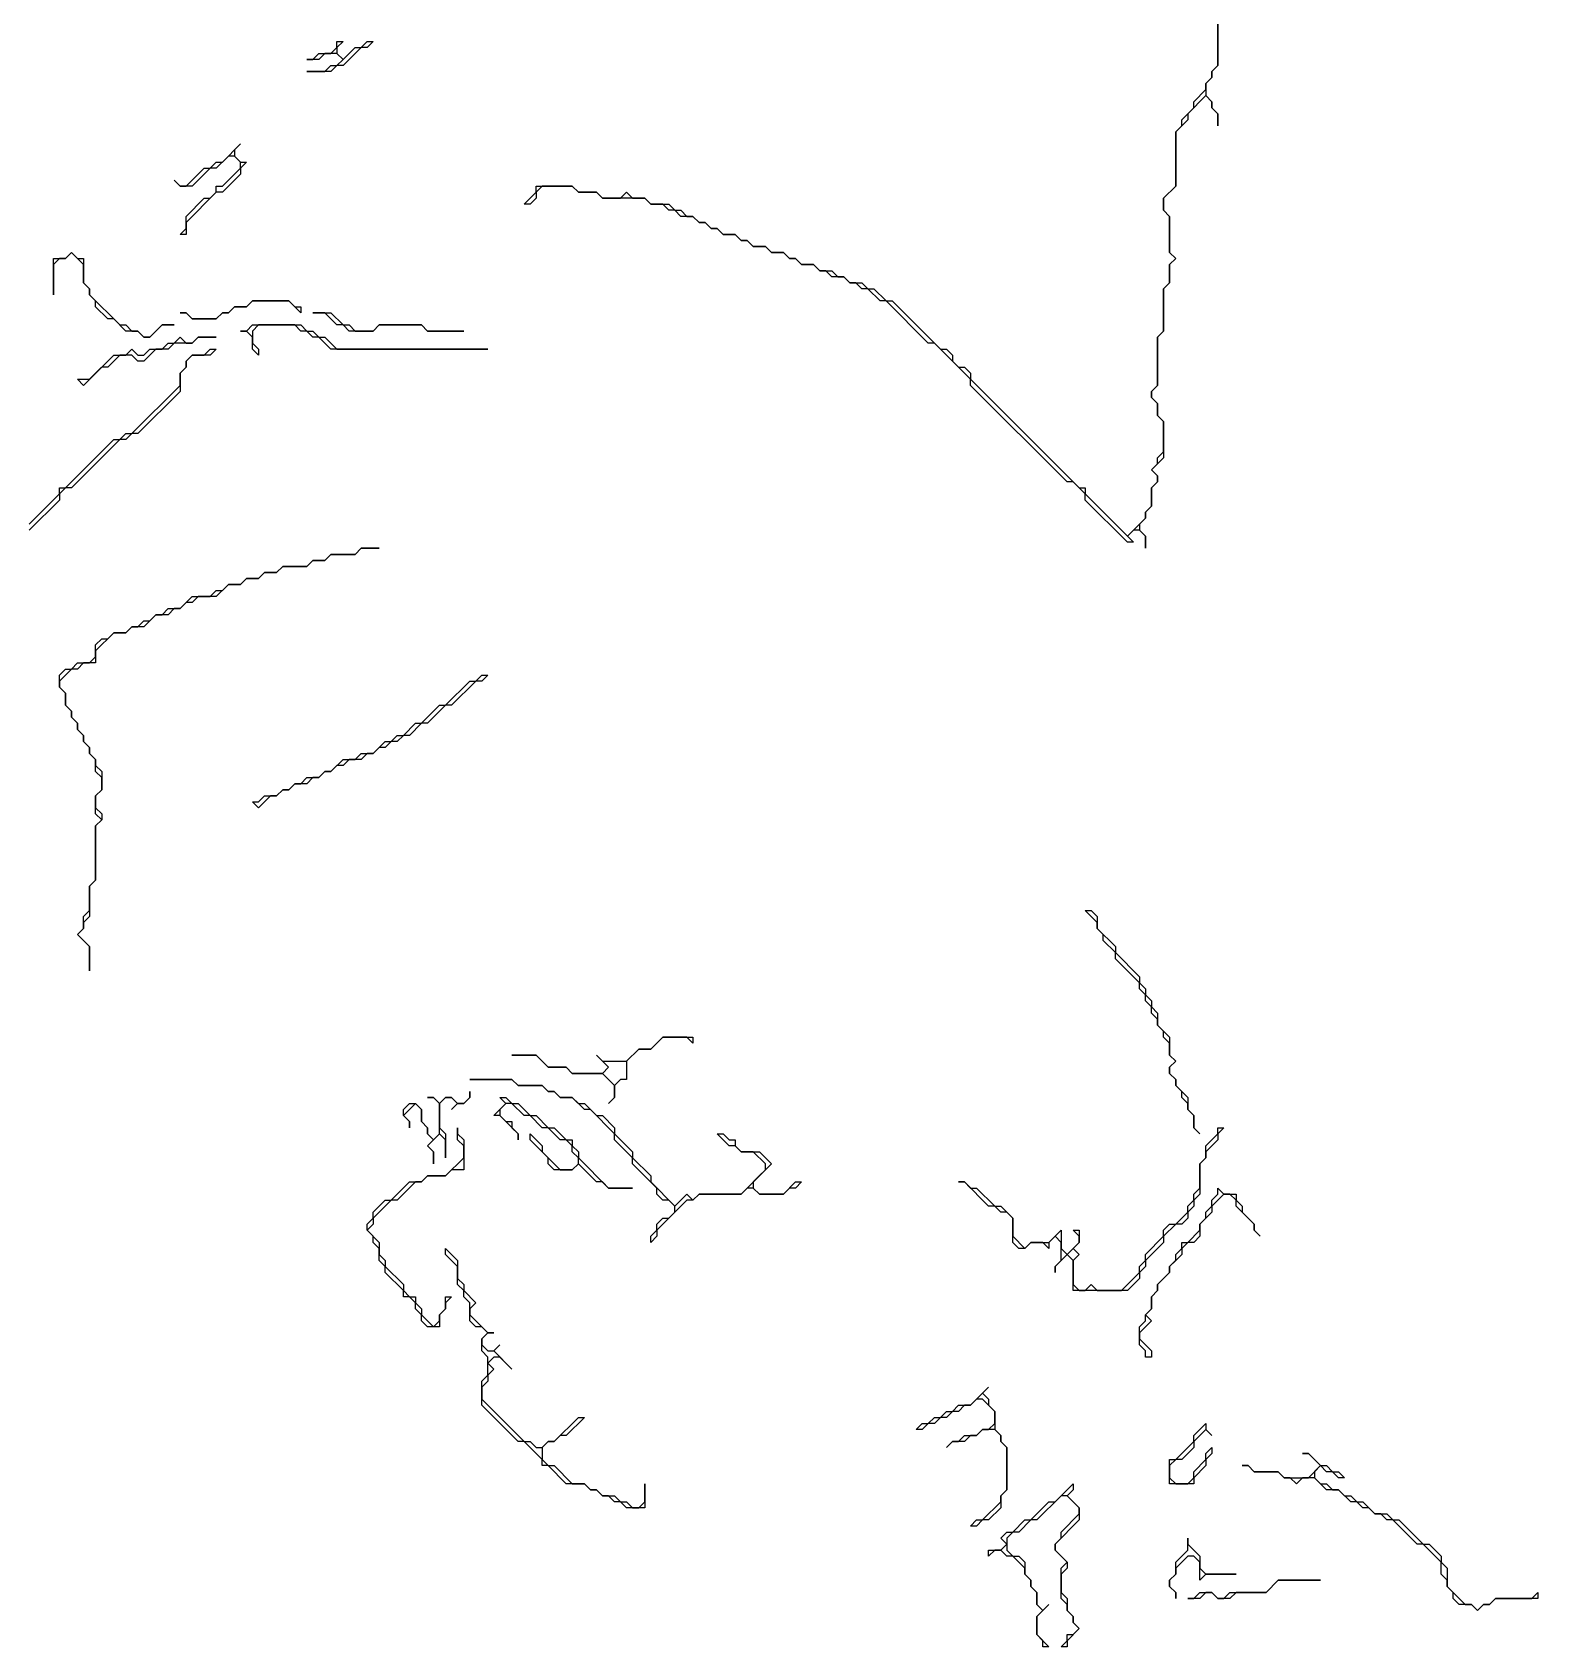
# Model space of a CAD drawing. Header units: metres. Extents: x 0 to 898, y 0 to 1598.
# Drawn here: x 340.5 to 590, y 803 to 1070.5 of the extents above; entities that cross this region are included whole.
import ezdxf

# ---------------------------------------------------------------- set-up
doc = ezdxf.new("R2010")
doc.units = ezdxf.units.M

msp = doc.modelspace()

# ---------------------------------------------------------------- linework, layer by layer
for p, q in [((537, 1065), (537, 1073)), ((537, 1072), (537, 1065)), ((390, 1067), (391, 1068)), ((391, 1068), (391, 1069)), ((391, 1069), (392, 1069)), ((392, 1069), (391, 1068)), ((391, 1068), (391, 1067)), ((392, 1066), (394, 1068)), ((395, 1068), (392, 1065)), ((394, 1068), (395, 1068)), ((395, 1068), (396, 1069)), ((396, 1068), (395, 1068)), ((396, 1069), (397, 1069)), ((397, 1069), (396, 1068)), ((388, 1066), (386, 1066)), ((386, 1066), (387, 1066)), ((387, 1066), (388, 1067)), ((389, 1067), (388, 1066)), ((388, 1067), (390, 1067)), ((391, 1067), (389, 1067)), ((389, 1064), (390, 1065)), ((390, 1065), (391, 1065)), ((391, 1065), (390, 1064)), ((392, 1066), (391, 1067)), ((391, 1067), (392, 1066)), ((391, 1065), (392, 1066)), ((392, 1065), (391, 1065)), ((536, 1064), (537, 1065)), ((537, 1065), (536, 1064)), ((386, 1064), (389, 1064)), ((390, 1064), (386, 1064)), ((535, 1062), (536, 1063)), ((536, 1063), (535, 1062)), ((535, 1061), (535, 1062)), ((535, 1062), (535, 1060)), ((536, 1063), (536, 1064)), ((536, 1064), (536, 1063)), ((535, 1060), (532, 1057)), ((533, 1059), (535, 1061)), ((535, 1060), (536, 1059)), ((536, 1059), (535, 1060)), ((531, 1056), (533, 1058)), ((532, 1057), (532, 1056)), ((533, 1058), (533, 1059)), ((536, 1059), (536, 1058)), ((536, 1058), (536, 1059)), ((536, 1058), (537, 1057)), ((537, 1057), (536, 1058)), ((537, 1057), (537, 1055)), ((537, 1055), (537, 1057)), ((532, 1056), (530, 1054)), ((530, 1054), (531, 1055)), ((530, 1045), (530, 1054)), ((530, 1054), (530, 1045)), ((531, 1055), (531, 1056)), ((372, 1049), (375, 1052)), ((375, 1052), (374, 1051)), ((370, 1048), (371, 1049)), ((373, 1050), (371, 1048)), ((371, 1049), (372, 1049)), ((374, 1050), (373, 1050)), ((374, 1051), (374, 1050)), ((375, 1049), (374, 1050)), ((374, 1050), (375, 1049)), ((375, 1048), (375, 1049)), ((375, 1049), (376, 1049)), ((376, 1049), (375, 1048)), ((365, 1045), (364, 1046)), ((364, 1046), (365, 1045)), ((366, 1045), (369, 1048)), ((370, 1048), (367, 1045)), ((369, 1048), (370, 1048)), ((371, 1048), (370, 1048)), ((372, 1045), (375, 1048)), ((375, 1047), (372, 1044)), ((375, 1048), (375, 1047)), ((367, 1045), (365, 1045)), ((365, 1045), (366, 1045)), ((371, 1044), (366, 1039)), ((370, 1043), (371, 1044)), ((371, 1044), (371, 1045)), ((371, 1045), (372, 1045)), ((372, 1044), (371, 1044)), ((422, 1042), (424, 1044)), ((425, 1045), (424, 1044)), ((424, 1044), (424, 1045)), ((424, 1045), (430, 1045)), ((424, 1044), (424, 1043)), ((430, 1045), (425, 1045)), ((431, 1044), (430, 1045)), ((430, 1045), (431, 1044)), ((434, 1044), (431, 1044)), ((431, 1044), (434, 1044)), ((435, 1043), (434, 1044)), ((434, 1044), (435, 1043)), ((438, 1043), (439, 1044)), ((439, 1044), (440, 1043)), ((528, 1043), (530, 1045)), ((530, 1045), (528, 1043)), ((366, 1040), (369, 1043)), ((369, 1043), (370, 1043)), ((423, 1042), (422, 1042)), ((424, 1043), (423, 1042)), ((442, 1043), (435, 1043)), ((435, 1043), (438, 1043)), ((440, 1043), (442, 1043)), ((443, 1042), (442, 1043)), ((442, 1043), (443, 1042)), ((445, 1042), (443, 1042)), ((443, 1042), (446, 1042)), ((446, 1041), (445, 1042)), ((446, 1042), (447, 1041)), ((447, 1041), (446, 1041)), ((448, 1040), (447, 1041)), ((447, 1041), (448, 1041)), ((448, 1041), (449, 1040)), ((528, 1041), (528, 1043)), ((528, 1043), (528, 1041)), ((529, 1040), (528, 1041)), ((528, 1041), (529, 1040)), ((365, 1037), (366, 1038)), ((366, 1038), (366, 1040)), ((366, 1039), (366, 1037)), ((450, 1040), (448, 1040)), ((449, 1040), (450, 1040)), ((451, 1039), (450, 1040)), ((450, 1040), (451, 1039)), ((452, 1039), (451, 1039)), ((451, 1039), (452, 1039)), ((453, 1038), (452, 1039)), ((452, 1039), (453, 1038)), ((454, 1038), (453, 1038)), ((453, 1038), (454, 1038)), ((455, 1037), (454, 1038)), ((454, 1038), (455, 1037)), ((529, 1034), (529, 1040)), ((529, 1040), (529, 1034)), ((366, 1037), (365, 1037)), ((457, 1037), (455, 1037)), ((455, 1037), (457, 1037)), ((458, 1036), (457, 1037)), ((457, 1037), (458, 1036)), ((459, 1036), (458, 1036)), ((458, 1036), (459, 1036)), ((460, 1035), (459, 1036)), ((459, 1036), (460, 1035)), ((345, 1033), (344, 1032)), ((344, 1027), (344, 1033)), ((344, 1033), (346, 1033)), ((346, 1033), (345, 1033)), ((347, 1034), (346, 1033)), ((346, 1033), (347, 1034)), ((349, 1032), (347, 1034)), ((347, 1034), (348, 1033)), ((348, 1033), (349, 1033)), ((349, 1033), (349, 1029)), ((462, 1035), (460, 1035)), ((460, 1035), (462, 1035)), ((463, 1034), (462, 1035)), ((462, 1035), (463, 1034)), ((465, 1034), (463, 1034)), ((463, 1034), (465, 1034)), ((466, 1033), (465, 1034)), ((465, 1034), (466, 1033)), ((467, 1033), (466, 1033)), ((466, 1033), (467, 1033)), ((468, 1032), (467, 1033)), ((467, 1033), (468, 1032)), ((530, 1033), (529, 1034)), ((529, 1034), (530, 1033)), ((529, 1032), (530, 1033)), ((530, 1033), (529, 1032)), ((344, 1032), (344, 1027)), ((349, 1029), (349, 1032)), ((470, 1032), (468, 1032)), ((468, 1032), (470, 1032)), ((471, 1031), (470, 1032)), ((470, 1032), (471, 1031)), ((472, 1031), (471, 1031)), ((471, 1031), (473, 1031)), ((473, 1030), (472, 1031)), ((473, 1031), (474, 1030)), ((475, 1030), (473, 1030)), ((474, 1030), (475, 1030)), ((476, 1029), (475, 1030)), ((475, 1030), (476, 1029)), ((529, 1029), (529, 1032)), ((529, 1032), (529, 1029)), ((350, 1028), (349, 1029)), ((349, 1029), (350, 1028)), ((350, 1027), (350, 1028)), ((350, 1028), (350, 1027)), ((477, 1029), (476, 1029)), ((476, 1029), (478, 1029)), ((478, 1028), (477, 1029)), ((478, 1029), (479, 1028)), ((479, 1028), (478, 1028)), ((481, 1026), (479, 1028)), ((479, 1028), (480, 1028)), ((480, 1028), (482, 1026)), ((528, 1028), (529, 1029)), ((529, 1029), (528, 1028)), ((528, 1021), (528, 1028)), ((528, 1028), (528, 1021)), ((351, 1026), (350, 1027)), ((350, 1027), (355, 1022)), ((351, 1025), (351, 1026)), ((353, 1023), (351, 1025)), ((373, 1024), (374, 1025)), ((374, 1025), (373, 1024)), ((374, 1025), (376, 1025)), ((376, 1025), (374, 1025)), ((376, 1025), (377, 1026)), ((377, 1026), (376, 1025)), ((377, 1026), (383, 1026)), ((383, 1026), (377, 1026)), ((383, 1026), (384, 1025)), ((385, 1024), (383, 1026)), ((384, 1025), (385, 1025)), ((385, 1025), (385, 1024)), ((482, 1026), (481, 1026)), ((489, 1019), (482, 1026)), ((482, 1026), (483, 1026)), ((483, 1026), (491, 1018)), ((354, 1023), (353, 1023)), ((356, 1021), (354, 1023)), ((355, 1022), (356, 1022)), ((356, 1022), (357, 1021)), ((360, 1020), (362, 1022)), ((362, 1022), (360, 1020)), ((362, 1022), (364, 1022)), ((364, 1022), (362, 1022)), ((366, 1024), (365, 1024)), ((365, 1024), (366, 1024)), ((367, 1023), (366, 1024)), ((366, 1024), (367, 1023)), ((367, 1023), (371, 1023)), ((371, 1023), (367, 1023)), ((371, 1023), (372, 1024)), ((372, 1024), (371, 1023)), ((372, 1024), (373, 1024)), ((373, 1024), (372, 1024)), ((376, 1021), (377, 1022)), ((377, 1022), (385, 1022)), ((378, 1022), (377, 1021)), ((384, 1022), (378, 1022)), ((385, 1021), (384, 1022)), ((385, 1022), (386, 1021)), ((389, 1024), (387, 1024)), ((387, 1024), (390, 1024)), ((391, 1022), (389, 1024)), ((390, 1024), (392, 1022)), ((392, 1022), (391, 1022)), ((393, 1021), (392, 1022)), ((392, 1022), (393, 1022)), ((393, 1022), (394, 1021)), ((397, 1021), (398, 1022)), ((398, 1022), (397, 1021)), ((398, 1022), (405, 1022)), ((405, 1022), (398, 1022)), ((405, 1022), (406, 1021)), ((406, 1021), (405, 1022)), ((358, 1021), (356, 1021)), ((357, 1021), (358, 1021)), ((359, 1020), (358, 1021)), ((358, 1021), (359, 1020)), ((359, 1020), (360, 1020)), ((360, 1020), (359, 1020)), ((364, 1019), (365, 1020)), ((365, 1020), (366, 1019)), ((367, 1019), (368, 1020)), ((368, 1020), (367, 1019)), ((368, 1020), (371, 1020)), ((371, 1020), (368, 1020)), ((376, 1021), (375, 1021)), ((375, 1021), (376, 1021)), ((377, 1020), (376, 1021)), ((377, 1021), (377, 1019)), ((377, 1018), (377, 1020)), ((386, 1021), (385, 1021)), ((386, 1021), (387, 1021)), ((387, 1020), (386, 1021)), ((387, 1021), (388, 1020)), ((388, 1020), (387, 1020)), ((388, 1020), (389, 1020)), ((390, 1018), (388, 1020)), ((389, 1020), (391, 1018)), ((397, 1021), (393, 1021)), ((394, 1021), (397, 1021)), ((406, 1021), (412, 1021)), ((412, 1021), (406, 1021)), ((527, 1020), (528, 1021)), ((528, 1021), (527, 1020)), ((527, 1012), (527, 1020)), ((527, 1020), (527, 1012)), ((350, 1013), (354, 1017)), ((355, 1017), (353, 1015)), ((354, 1017), (356, 1017)), ((357, 1017), (355, 1017)), ((356, 1017), (357, 1018)), ((357, 1018), (358, 1017)), ((358, 1016), (357, 1017)), ((358, 1017), (359, 1017)), ((359, 1017), (360, 1018)), ((361, 1018), (359, 1016)), ((360, 1018), (362, 1018)), ((363, 1018), (361, 1018)), ((362, 1018), (363, 1019)), ((363, 1019), (364, 1019)), ((364, 1019), (363, 1018)), ((367, 1019), (364, 1019)), ((366, 1019), (367, 1019)), ((366, 1016), (367, 1017)), ((367, 1017), (366, 1016)), ((367, 1017), (369, 1017)), ((370, 1017), (367, 1017)), ((369, 1017), (370, 1018)), ((370, 1018), (371, 1018)), ((371, 1018), (370, 1017)), ((377, 1019), (378, 1018)), ((378, 1017), (377, 1018)), ((378, 1018), (378, 1017)), ((416, 1018), (390, 1018)), ((391, 1018), (416, 1018)), ((490, 1019), (489, 1019)), ((496, 1013), (490, 1019)), ((491, 1018), (492, 1018)), ((492, 1018), (493, 1017)), ((493, 1017), (493, 1016)), ((352, 1015), (349, 1012)), ((353, 1015), (352, 1015)), ((359, 1016), (358, 1016)), ((365, 1014), (366, 1015)), ((366, 1015), (365, 1014)), ((365, 1012), (365, 1014)), ((365, 1014), (365, 1011)), ((366, 1015), (366, 1016)), ((366, 1016), (366, 1015)), ((493, 1016), (494, 1015)), ((494, 1015), (495, 1015)), ((495, 1015), (496, 1014)), ((496, 1014), (496, 1013)), ((349, 1012), (348, 1013)), ((348, 1013), (350, 1013)), ((357, 1004), (365, 1012)), ((496, 1012), (496, 1013)), ((496, 1013), (514, 995)), ((512, 996), (496, 1012)), ((526, 1011), (527, 1012)), ((527, 1012), (526, 1011)), ((365, 1011), (358, 1004)), ((526, 1010), (526, 1011)), ((526, 1011), (526, 1010)), ((527, 1009), (526, 1010)), ((526, 1010), (527, 1009)), ((527, 1007), (527, 1009)), ((527, 1009), (527, 1007)), ((528, 1006), (527, 1007)), ((527, 1007), (528, 1006)), ((528, 1001), (528, 1006)), ((528, 1006), (528, 1000)), ((355, 1003), (356, 1004)), ((356, 1004), (357, 1004)), ((357, 1004), (356, 1003)), ((358, 1004), (357, 1004)), ((346, 995), (354, 1003)), ((355, 1003), (347, 995)), ((354, 1003), (355, 1003)), ((356, 1003), (355, 1003)), ((527, 1000), (528, 1001)), ((528, 1000), (526, 998)), ((526, 998), (527, 999)), ((527, 997), (526, 998)), ((526, 998), (527, 997)), ((527, 999), (527, 1000)), ((513, 996), (512, 996)), ((515, 994), (513, 996)), ((526, 995), (527, 996)), ((527, 996), (526, 995)), ((527, 996), (527, 997)), ((527, 997), (527, 996)), ((340, 989), (345, 994)), ((345, 993), (340, 988)), ((345, 994), (345, 995)), ((345, 995), (346, 995)), ((346, 995), (345, 994)), ((345, 994), (345, 993)), ((347, 995), (346, 995)), ((514, 995), (515, 995)), ((515, 995), (515, 994)), ((515, 993), (515, 994)), ((515, 994), (522, 987)), ((522, 986), (515, 993)), ((526, 992), (526, 995)), ((526, 995), (526, 992)), ((522, 987), (525, 990)), ((525, 990), (524, 989)), ((525, 991), (526, 992)), ((526, 992), (525, 991)), ((525, 990), (525, 991)), ((525, 991), (525, 990)), ((523, 988), (522, 987)), ((524, 988), (523, 988)), ((524, 989), (524, 988)), ((525, 987), (524, 988)), ((524, 988), (525, 987)), ((394, 984), (395, 985)), ((395, 985), (394, 984)), ((395, 985), (398, 985)), ((398, 985), (395, 985)), ((522, 987), (523, 986)), ((523, 986), (522, 986)), ((525, 985), (525, 987)), ((525, 987), (525, 985)), ((381, 981), (382, 982)), ((382, 982), (381, 981)), ((382, 982), (386, 982)), ((386, 982), (382, 982)), ((386, 982), (387, 983)), ((387, 983), (386, 982)), ((387, 983), (389, 983)), ((389, 983), (387, 983)), ((389, 983), (390, 984)), ((390, 984), (389, 983)), ((390, 984), (394, 984)), ((394, 984), (390, 984)), ((375, 979), (376, 980)), ((376, 980), (375, 979)), ((376, 980), (378, 980)), ((378, 980), (376, 980)), ((378, 980), (379, 981)), ((379, 981), (378, 980)), ((379, 981), (381, 981)), ((381, 981), (379, 981)), ((365, 975), (367, 977)), ((367, 977), (370, 977)), ((368, 977), (367, 976)), ((371, 977), (368, 977)), ((370, 977), (371, 978)), ((373, 979), (371, 977)), ((371, 978), (372, 978)), ((372, 978), (373, 979)), ((373, 979), (375, 979)), ((375, 979), (373, 979)), ((361, 974), (359, 972)), ((360, 973), (361, 974)), ((361, 974), (362, 974)), ((363, 974), (361, 974)), ((362, 974), (363, 975)), ((363, 975), (365, 975)), ((364, 975), (363, 974)), ((365, 975), (364, 975)), ((366, 976), (365, 975)), ((367, 976), (366, 976)), ((356, 971), (357, 972)), ((357, 972), (356, 971)), ((357, 972), (358, 972)), ((359, 972), (357, 972)), ((358, 972), (359, 973)), ((359, 973), (360, 973)), ((354, 971), (351, 968)), ((351, 969), (352, 970)), ((351, 967), (351, 969)), ((352, 970), (353, 970)), ((353, 970), (354, 971)), ((354, 971), (356, 971)), ((356, 971), (354, 971)), ((347, 965), (348, 966)), ((348, 966), (350, 966)), ((349, 966), (348, 965)), ((351, 966), (349, 966)), ((350, 966), (351, 967)), ((351, 968), (351, 966)), ((345, 964), (346, 965)), ((347, 965), (345, 963)), ((345, 962), (345, 964)), ((345, 963), (345, 962)), ((346, 965), (347, 965)), ((348, 965), (347, 965)), ((409, 959), (413, 963)), ((414, 963), (410, 959)), ((413, 963), (414, 963)), ((414, 963), (415, 964)), ((415, 963), (414, 963)), ((415, 964), (416, 964)), ((416, 964), (415, 963)), ((346, 961), (345, 962)), ((345, 962), (346, 961)), ((346, 959), (346, 961)), ((346, 961), (346, 959)), ((347, 958), (346, 959)), ((346, 959), (347, 958)), ((347, 957), (347, 958)), ((347, 958), (347, 957)), ((405, 956), (408, 959)), ((409, 959), (406, 956)), ((408, 959), (409, 959)), ((410, 959), (409, 959)), ((348, 956), (347, 957)), ((347, 957), (348, 956)), ((348, 955), (348, 956)), ((348, 956), (348, 955)), ((349, 954), (348, 955)), ((348, 955), (349, 954)), ((402, 954), (404, 956)), ((405, 956), (403, 954)), ((404, 956), (405, 956)), ((406, 956), (405, 956)), ((349, 953), (349, 954)), ((349, 954), (349, 953)), ((350, 952), (349, 953)), ((349, 953), (350, 952)), ((397, 951), (399, 953)), ((399, 953), (400, 953)), ((400, 953), (399, 952)), ((400, 953), (401, 954)), ((401, 953), (400, 953)), ((401, 954), (402, 954)), ((402, 954), (401, 953)), ((403, 954), (402, 954)), ((350, 951), (350, 952)), ((350, 952), (350, 951)), ((351, 950), (350, 951)), ((350, 951), (351, 950)), ((351, 948), (351, 950)), ((351, 950), (351, 949)), ((390, 948), (392, 950)), ((392, 950), (394, 950)), ((393, 950), (392, 949)), ((395, 950), (393, 950)), ((394, 950), (395, 951)), ((395, 951), (397, 951)), ((396, 951), (395, 950)), ((397, 951), (396, 951)), ((398, 952), (397, 951)), ((399, 952), (398, 952)), ((351, 949), (352, 948)), ((352, 947), (351, 948)), ((352, 948), (352, 945)), ((352, 945), (352, 947)), ((385, 946), (386, 947)), ((386, 947), (388, 947)), ((387, 947), (386, 946)), ((388, 947), (387, 947)), ((388, 947), (389, 948)), ((389, 948), (388, 947)), ((389, 948), (390, 948)), ((390, 948), (389, 948)), ((391, 949), (390, 948)), ((392, 949), (391, 949)), ((351, 944), (352, 945)), ((352, 945), (351, 944)), ((381, 944), (382, 945)), ((382, 945), (381, 944)), ((382, 945), (383, 945)), ((383, 945), (382, 945)), ((383, 945), (384, 946)), ((384, 946), (383, 945)), ((384, 946), (385, 946)), ((386, 946), (384, 946)), ((351, 941), (351, 944)), ((351, 944), (351, 942)), ((351, 942), (352, 941)), ((378, 942), (377, 943)), ((377, 943), (378, 943)), ((378, 943), (379, 944)), ((380, 944), (378, 942)), ((379, 944), (381, 944)), ((381, 944), (380, 944)), ((352, 940), (351, 941)), ((351, 939), (352, 940)), ((352, 940), (351, 939)), ((351, 930), (351, 939)), ((351, 939), (351, 930)), ((352, 941), (352, 940)), ((350, 929), (351, 930)), ((351, 930), (350, 929)), ((350, 925), (350, 929)), ((350, 929), (350, 924)), ((349, 924), (350, 925)), ((349, 922), (349, 924)), ((350, 924), (349, 923)), ((349, 923), (349, 922)), ((517, 923), (515, 925)), ((515, 925), (516, 925)), ((516, 925), (517, 924)), ((517, 924), (517, 922)), ((517, 922), (517, 923)), ((348, 921), (349, 922)), ((349, 922), (348, 921)), ((350, 919), (348, 921)), ((348, 921), (350, 919)), ((518, 921), (517, 922)), ((517, 922), (520, 919)), ((518, 920), (518, 921)), ((350, 915), (350, 919)), ((350, 919), (350, 915)), ((520, 918), (518, 920)), ((520, 919), (520, 918)), ((520, 917), (520, 918)), ((520, 918), (524, 914)), ((524, 913), (520, 917)), ((524, 914), (524, 913)), ((524, 912), (524, 913)), ((524, 913), (525, 912)), ((525, 911), (524, 912)), ((525, 912), (525, 911)), ((525, 910), (525, 911)), ((525, 911), (526, 910)), ((526, 909), (525, 910)), ((526, 910), (526, 909)), ((526, 908), (526, 909)), ((526, 909), (527, 908)), ((527, 907), (526, 908)), ((527, 908), (527, 906)), ((527, 906), (527, 907)), ((528, 905), (527, 906)), ((527, 906), (529, 904)), ((528, 904), (528, 905)), ((439, 900), (441, 902)), ((441, 902), (439, 900)), ((441, 902), (443, 902)), ((443, 902), (441, 902)), ((443, 902), (445, 904)), ((445, 904), (443, 902)), ((445, 904), (450, 904)), ((449, 904), (445, 904)), ((450, 903), (449, 904)), ((450, 904), (450, 903)), ((529, 903), (528, 904)), ((529, 904), (529, 901)), ((529, 901), (529, 903)), ((424, 901), (420, 901)), ((420, 901), (424, 901)), ((426, 899), (424, 901)), ((424, 901), (426, 899)), ((429, 899), (426, 899)), ((426, 899), (429, 899)), ((430, 898), (429, 899)), ((429, 899), (430, 898)), ((436, 899), (434, 901)), ((434, 901), (435, 900)), ((435, 900), (439, 900)), ((435, 898), (436, 899)), ((439, 900), (439, 897)), ((530, 900), (529, 901)), ((529, 901), (530, 900)), ((529, 899), (530, 900)), ((530, 900), (529, 899)), ((529, 898), (529, 899)), ((529, 899), (529, 898)), ((420, 897), (413, 897)), ((413, 897), (420, 897)), ((421, 896), (420, 897)), ((420, 897), (421, 896)), ((435, 898), (430, 898)), ((430, 898), (435, 898)), ((437, 896), (435, 898)), ((438, 897), (437, 896)), ((439, 897), (438, 897)), ((530, 897), (529, 898)), ((529, 898), (530, 897)), ((530, 896), (530, 897)), ((530, 897), (530, 896)), ((407, 894), (406, 894)), ((406, 894), (407, 894)), ((408, 893), (407, 894)), ((407, 894), (408, 893)), ((408, 893), (409, 894)), ((409, 894), (408, 893)), ((409, 894), (410, 894)), ((410, 894), (409, 894)), ((410, 894), (411, 893)), ((411, 893), (410, 894)), ((412, 893), (413, 894)), ((413, 894), (412, 893)), ((413, 894), (413, 895)), ((413, 895), (413, 894)), ((419, 893), (418, 894)), ((418, 894), (419, 894)), ((419, 894), (420, 893)), ((425, 896), (421, 896)), ((421, 896), (425, 896)), ((426, 895), (425, 896)), ((425, 896), (426, 895)), ((427, 895), (426, 895)), ((426, 895), (427, 895)), ((428, 894), (427, 895)), ((427, 895), (428, 894)), ((430, 894), (428, 894)), ((428, 894), (430, 894)), ((432, 892), (430, 894)), ((430, 894), (431, 893)), ((436, 893), (437, 894)), ((437, 894), (436, 893)), ((437, 894), (437, 896)), ((437, 896), (437, 894)), ((531, 895), (530, 896)), ((530, 896), (532, 894)), ((531, 894), (531, 895)), ((532, 893), (531, 894)), ((532, 894), (532, 892)), ((404, 893), (402, 891)), ((402, 892), (403, 893)), ((402, 891), (402, 892)), ((402, 891), (403, 890)), ((403, 890), (402, 891)), ((403, 893), (404, 893)), ((405, 892), (404, 893)), ((404, 893), (405, 892)), ((405, 890), (405, 892)), ((405, 892), (405, 890)), ((408, 888), (408, 893)), ((408, 893), (408, 889)), ((411, 893), (410, 892)), ((410, 892), (411, 893)), ((411, 893), (412, 893)), ((412, 893), (411, 893)), ((417, 891), (419, 893)), ((418, 891), (417, 891)), ((419, 893), (418, 892)), ((418, 892), (418, 891)), ((418, 891), (419, 890)), ((421, 888), (418, 891)), ((420, 893), (419, 893)), ((422, 891), (420, 893)), ((420, 893), (421, 893)), ((421, 893), (423, 891)), ((423, 891), (422, 891)), ((425, 889), (423, 891)), ((423, 891), (424, 891)), ((424, 891), (426, 889)), ((431, 893), (432, 893)), ((432, 893), (434, 891)), ((433, 892), (432, 892)), ((437, 888), (433, 892)), ((434, 891), (435, 891)), ((435, 891), (437, 889)), ((532, 892), (532, 893)), ((533, 891), (532, 892)), ((532, 892), (533, 891)), ((533, 889), (533, 891)), ((533, 891), (533, 889)), ((403, 890), (403, 889)), ((403, 889), (403, 890)), ((406, 889), (405, 890)), ((405, 890), (406, 889)), ((406, 888), (406, 889)), ((406, 889), (406, 888)), ((408, 889), (409, 888)), ((411, 887), (411, 889)), ((411, 889), (411, 888)), ((419, 890), (420, 890)), ((420, 890), (420, 889)), ((420, 889), (421, 888)), ((426, 889), (425, 889)), ((428, 887), (426, 889)), ((426, 889), (427, 889)), ((427, 889), (429, 887)), ((437, 889), (437, 888)), ((534, 888), (533, 889)), ((533, 889), (534, 888)), ((537, 888), (537, 889)), ((537, 889), (538, 889)), ((538, 889), (537, 888)), ((407, 887), (406, 888)), ((406, 888), (407, 887)), ((408, 888), (406, 886)), ((406, 886), (407, 887)), ((407, 885), (406, 886)), ((406, 886), (407, 885)), ((407, 887), (408, 888)), ((409, 887), (408, 888)), ((409, 888), (409, 884)), ((409, 884), (409, 887)), ((411, 888), (412, 887)), ((412, 886), (411, 887)), ((412, 887), (412, 882)), ((412, 884), (412, 886)), ((421, 888), (421, 887)), ((421, 887), (421, 888)), ((423, 887), (423, 888)), ((423, 888), (425, 886)), ((426, 884), (423, 887)), ((425, 886), (425, 885)), ((429, 887), (428, 887)), ((430, 886), (429, 887)), ((429, 887), (430, 887)), ((430, 887), (430, 886)), ((430, 885), (430, 886)), ((430, 886), (431, 885)), ((437, 887), (437, 888)), ((437, 888), (440, 885)), ((440, 884), (437, 887)), ((456, 886), (454, 888)), ((454, 888), (455, 888)), ((455, 888), (456, 887)), ((456, 887), (457, 887)), ((457, 886), (456, 886)), ((457, 887), (457, 886)), ((458, 885), (457, 886)), ((457, 886), (458, 885)), ((535, 886), (537, 888)), ((537, 887), (535, 885)), ((535, 884), (535, 886)), ((537, 888), (537, 887)), ((407, 883), (407, 885)), ((407, 885), (407, 883)), ((409, 881), (412, 884)), ((425, 885), (428, 882)), ((426, 883), (426, 884)), ((427, 882), (426, 883)), ((431, 884), (430, 885)), ((431, 883), (430, 882)), ((430, 882), (431, 883)), ((431, 885), (431, 884)), ((431, 883), (431, 884)), ((431, 884), (436, 879)), ((434, 880), (431, 883)), ((440, 885), (440, 884)), ((440, 883), (440, 884)), ((440, 884), (443, 881)), ((444, 879), (440, 883)), ((460, 885), (458, 885)), ((458, 885), (461, 885)), ((462, 883), (460, 885)), ((463, 883), (460, 880)), ((461, 885), (463, 883)), ((462, 882), (462, 883)), ((534, 883), (535, 884)), ((535, 884), (534, 883)), ((534, 879), (534, 883)), ((534, 883), (534, 878)), ((535, 885), (535, 884)), ((405, 880), (406, 881)), ((406, 881), (405, 880)), ((406, 881), (409, 881)), ((409, 881), (406, 881)), ((410, 882), (409, 881)), ((412, 882), (410, 882)), ((430, 882), (427, 882)), ((428, 882), (430, 882)), ((443, 881), (443, 880)), ((458, 878), (462, 882)), ((400, 877), (403, 880)), ((404, 880), (401, 877)), ((403, 880), (405, 880)), ((405, 880), (404, 880)), ((435, 880), (434, 880)), ((436, 879), (435, 880)), ((436, 879), (440, 879)), ((440, 879), (436, 879)), ((443, 880), (447, 876)), ((444, 878), (444, 879)), ((445, 877), (444, 878)), ((447, 876), (449, 878)), ((449, 878), (450, 877)), ((450, 877), (451, 878)), ((451, 878), (450, 877)), ((451, 878), (458, 878)), ((458, 878), (451, 878)), ((459, 879), (458, 878)), ((460, 879), (459, 879)), ((460, 880), (460, 879)), ((460, 879), (461, 878)), ((461, 878), (460, 879)), ((461, 878), (465, 878)), ((465, 878), (461, 878)), ((465, 878), (467, 880)), ((466, 879), (465, 878)), ((467, 879), (466, 879)), ((467, 880), (468, 880)), ((468, 880), (467, 879)), ((495, 880), (494, 880)), ((494, 880), (495, 880)), ((499, 876), (495, 880)), ((495, 880), (496, 879)), ((496, 879), (497, 879)), ((497, 879), (500, 876)), ((533, 878), (534, 879)), ((533, 877), (533, 878)), ((534, 878), (533, 877)), ((536, 877), (537, 878)), ((538, 878), (536, 876)), ((537, 878), (537, 879)), ((537, 879), (538, 878)), ((538, 878), (540, 878)), ((539, 878), (538, 878)), ((540, 877), (539, 878)), ((540, 878), (540, 877)), ((397, 875), (399, 877)), ((400, 877), (397, 874)), ((397, 874), (397, 875)), ((399, 877), (400, 877)), ((401, 877), (400, 877)), ((449, 877), (444, 872)), ((446, 877), (445, 877)), ((447, 876), (446, 877)), ((446, 874), (447, 875)), ((447, 875), (447, 876)), ((450, 877), (449, 877)), ((500, 876), (499, 876)), ((501, 875), (500, 876)), ((500, 876), (501, 876)), ((501, 876), (503, 874)), ((502, 875), (501, 875)), ((503, 874), (502, 875)), ((530, 873), (532, 875)), ((532, 876), (533, 877)), ((532, 875), (532, 876)), ((533, 876), (532, 875)), ((532, 875), (532, 874)), ((533, 877), (533, 876)), ((536, 875), (534, 873)), ((535, 875), (536, 876)), ((535, 874), (535, 875)), ((536, 876), (536, 877)), ((536, 876), (536, 875)), ((540, 877), (541, 876)), ((540, 876), (540, 877)), ((543, 873), (540, 876)), ((541, 876), (541, 875)), ((541, 875), (543, 873)), ((396, 873), (397, 874)), ((396, 872), (396, 873)), ((397, 873), (396, 872)), ((397, 874), (397, 873)), ((444, 873), (445, 874)), ((444, 872), (444, 873)), ((445, 874), (446, 874)), ((503, 870), (503, 874)), ((503, 874), (503, 871)), ((528, 872), (529, 873)), ((530, 873), (528, 871)), ((529, 873), (530, 873)), ((531, 873), (530, 873)), ((532, 874), (531, 873)), ((534, 873), (535, 874)), ((534, 872), (534, 873)), ((534, 873), (534, 871)), ((543, 873), (543, 872)), ((543, 872), (543, 873)), ((397, 871), (396, 872)), ((396, 872), (398, 870)), ((397, 870), (397, 871)), ((398, 869), (397, 870)), ((398, 870), (398, 868)), ((443, 871), (444, 872)), ((443, 870), (443, 871)), ((444, 871), (443, 870)), ((444, 872), (444, 871)), ((503, 871), (505, 869)), ((504, 869), (503, 870)), ((506, 870), (505, 869)), ((505, 869), (506, 870)), ((508, 870), (506, 870)), ((506, 870), (509, 870)), ((509, 869), (508, 870)), ((509, 870), (511, 872)), ((510, 871), (509, 870)), ((509, 870), (509, 869)), ((511, 870), (510, 871)), ((511, 872), (511, 869)), ((511, 867), (511, 870)), ((512, 868), (514, 870)), ((514, 871), (513, 872)), ((513, 872), (514, 872)), ((514, 870), (513, 869)), ((514, 872), (514, 870)), ((514, 870), (514, 871)), ((525, 868), (528, 871)), ((528, 870), (525, 867)), ((528, 871), (528, 872)), ((528, 871), (528, 870)), ((531, 869), (531, 870)), ((531, 870), (532, 870)), ((532, 870), (531, 869)), ((532, 870), (534, 872)), ((533, 870), (532, 870)), ((534, 871), (533, 870)), ((543, 872), (544, 871)), ((544, 871), (543, 872)), ((398, 867), (398, 869)), ((398, 868), (399, 867)), ((399, 866), (398, 867)), ((399, 867), (399, 866)), ((409, 868), (409, 869)), ((409, 869), (411, 867)), ((411, 866), (409, 868)), ((411, 867), (411, 864)), ((505, 869), (504, 869)), ((512, 868), (510, 866)), ((510, 866), (511, 867)), ((511, 869), (512, 868)), ((513, 867), (512, 868)), ((513, 869), (514, 868)), ((514, 868), (513, 867)), ((513, 862), (513, 867)), ((513, 867), (513, 863)), ((524, 866), (525, 867)), ((525, 867), (525, 868)), ((525, 867), (525, 866)), ((531, 868), (529, 866)), ((529, 866), (530, 867)), ((530, 868), (531, 869)), ((530, 867), (530, 868)), ((531, 869), (531, 868)), ((399, 865), (399, 866)), ((399, 866), (402, 863)), ((402, 862), (399, 865)), ((411, 863), (411, 866)), ((510, 866), (510, 865)), ((510, 865), (510, 866)), ((521, 862), (524, 865)), ((524, 865), (524, 866)), ((525, 866), (524, 865)), ((524, 865), (524, 864)), ((527, 863), (529, 865)), ((529, 865), (527, 863)), ((529, 865), (529, 866)), ((529, 866), (529, 865)), ((402, 863), (402, 862)), ((402, 861), (402, 862)), ((402, 862), (403, 861)), ((411, 864), (412, 863)), ((412, 862), (411, 863)), ((412, 863), (412, 862)), ((412, 861), (412, 862)), ((412, 862), (414, 860)), ((513, 863), (514, 862)), ((522, 862), (513, 862)), ((514, 862), (515, 862)), ((515, 862), (516, 863)), ((516, 863), (517, 862)), ((517, 862), (521, 862)), ((524, 864), (522, 862)), ((526, 861), (527, 862)), ((527, 862), (526, 861)), ((527, 862), (527, 863)), ((527, 863), (527, 862)), ((403, 861), (402, 861)), ((404, 860), (403, 861)), ((403, 861), (404, 861)), ((404, 861), (404, 860)), ((404, 859), (404, 860)), ((404, 860), (405, 859)), ((405, 858), (404, 859)), ((405, 859), (405, 858)), ((408, 858), (409, 859)), ((409, 859), (408, 858)), ((409, 859), (409, 861)), ((409, 861), (410, 861)), ((410, 861), (409, 860)), ((409, 860), (409, 859)), ((413, 860), (412, 861)), ((413, 857), (413, 860)), ((414, 860), (413, 859)), ((413, 859), (413, 858)), ((525, 858), (526, 859)), ((526, 859), (525, 858)), ((526, 859), (526, 861)), ((526, 861), (526, 859)), ((405, 857), (405, 858)), ((405, 858), (407, 856)), ((406, 856), (405, 857)), ((408, 856), (406, 856)), ((407, 856), (408, 857)), ((408, 857), (408, 858)), ((408, 858), (408, 856)), ((413, 858), (416, 855)), ((414, 856), (413, 857)), ((415, 856), (414, 856)), ((416, 855), (415, 856)), ((524, 856), (525, 857)), ((526, 857), (524, 855)), ((524, 853), (524, 856)), ((525, 857), (525, 858)), ((525, 858), (526, 857)), ((415, 854), (416, 855)), ((416, 855), (415, 854)), ((415, 852), (415, 854)), ((415, 854), (415, 853)), ((416, 855), (417, 855)), ((417, 855), (416, 855)), ((524, 855), (524, 854)), ((524, 854), (526, 852)), ((415, 853), (416, 852)), ((416, 851), (415, 852)), ((416, 852), (417, 852)), ((416, 848), (416, 851)), ((417, 851), (416, 850)), ((417, 852), (418, 853)), ((418, 853), (417, 852)), ((417, 852), (420, 849)), ((418, 851), (417, 851)), ((420, 849), (418, 851)), ((525, 852), (524, 853)), ((525, 851), (525, 852)), ((526, 851), (525, 851)), ((526, 852), (526, 851)), ((415, 847), (416, 848)), ((416, 850), (417, 849)), ((417, 849), (416, 848)), ((416, 848), (416, 847)), ((415, 843), (415, 847)), ((416, 847), (415, 846)), ((415, 846), (415, 844)), ((496, 843), (499, 846)), ((499, 846), (498, 845)), ((415, 844), (422, 837)), ((421, 837), (415, 843)), ((493, 842), (494, 843)), ((495, 843), (494, 842)), ((494, 843), (496, 843)), ((496, 843), (495, 843)), ((497, 844), (496, 843)), ((498, 844), (497, 844)), ((498, 845), (499, 844)), ((500, 842), (498, 844)), ((499, 844), (499, 843)), ((499, 843), (500, 842)), ((427, 837), (431, 841)), ((432, 841), (429, 838)), ((431, 841), (432, 841)), ((487, 839), (488, 840)), ((489, 840), (488, 839)), ((488, 840), (489, 840)), ((489, 840), (490, 841)), ((490, 840), (489, 840)), ((491, 841), (490, 840)), ((490, 841), (491, 841)), ((491, 841), (492, 842)), ((492, 841), (491, 841)), ((493, 842), (492, 841)), ((492, 842), (493, 842)), ((494, 842), (493, 842)), ((499, 839), (500, 840)), ((500, 840), (500, 842)), ((500, 842), (500, 839)), ((533, 838), (535, 840)), ((535, 840), (535, 839)), ((428, 838), (427, 837)), ((429, 838), (428, 838)), ((488, 839), (487, 839)), ((494, 837), (495, 838)), ((496, 838), (495, 837)), ((495, 838), (497, 838)), ((497, 838), (496, 838)), ((498, 839), (497, 838)), ((497, 838), (498, 839)), ((500, 839), (498, 839)), ((498, 839), (499, 839)), ((501, 838), (500, 839)), ((500, 839), (501, 838)), ((501, 837), (501, 838)), ((501, 838), (501, 837)), ((535, 839), (533, 837)), ((533, 837), (533, 838)), ((535, 839), (536, 838)), ((536, 838), (535, 839)), ((422, 837), (421, 837)), ((425, 834), (422, 837)), ((422, 837), (423, 837)), ((423, 837), (424, 836)), ((424, 836), (425, 836)), ((425, 836), (426, 837)), ((426, 837), (425, 836)), ((425, 836), (425, 834)), ((426, 837), (427, 837)), ((427, 837), (426, 837)), ((493, 837), (492, 836)), ((492, 836), (493, 837)), ((495, 837), (493, 837)), ((493, 837), (494, 837)), ((502, 836), (501, 837)), ((501, 837), (502, 836)), ((502, 829), (502, 836)), ((502, 836), (502, 829)), ((530, 834), (533, 837)), ((533, 836), (531, 834)), ((533, 837), (533, 836)), ((535, 835), (536, 836)), ((535, 834), (535, 835)), ((536, 835), (535, 834)), ((536, 836), (536, 835)), ((552, 835), (551, 835)), ((551, 835), (552, 835)), ((554, 833), (552, 835)), ((552, 835), (554, 833)), ((425, 833), (425, 834)), ((425, 834), (426, 833)), ((426, 833), (425, 833)), ((429, 830), (426, 833)), ((426, 833), (427, 833)), ((427, 833), (430, 830)), ((529, 830), (529, 834)), ((529, 834), (530, 834)), ((530, 834), (529, 833)), ((529, 833), (529, 831)), ((531, 834), (530, 834)), ((533, 832), (535, 834)), ((535, 833), (533, 831)), ((533, 831), (533, 832)), ((535, 834), (535, 833)), ((542, 833), (541, 833)), ((541, 833), (542, 833)), ((543, 832), (542, 833)), ((542, 833), (543, 832)), ((547, 832), (543, 832)), ((543, 832), (547, 832)), ((548, 831), (547, 832)), ((547, 832), (548, 831)), ((552, 831), (554, 833)), ((554, 833), (553, 832)), ((553, 832), (553, 831)), ((554, 833), (555, 833)), ((555, 832), (554, 833)), ((555, 833), (556, 832)), ((556, 832), (555, 832)), ((556, 832), (557, 832)), ((557, 831), (556, 832)), ((557, 832), (558, 831)), ((432, 830), (429, 830)), ((430, 830), (432, 830)), ((433, 829), (432, 830)), ((432, 830), (433, 829)), ((442, 827), (442, 830)), ((442, 830), (442, 826)), ((510, 827), (513, 830)), ((513, 830), (513, 829)), ((529, 831), (530, 830)), ((533, 830), (529, 830)), ((530, 830), (532, 830)), ((532, 830), (533, 831)), ((533, 831), (533, 830)), ((549, 831), (548, 831)), ((548, 831), (552, 831)), ((550, 830), (549, 831)), ((551, 831), (550, 830)), ((553, 831), (551, 831)), ((555, 829), (553, 831)), ((553, 831), (554, 830)), ((554, 830), (555, 830)), ((555, 830), (556, 829)), ((558, 831), (557, 831)), ((434, 829), (433, 829)), ((433, 829), (434, 829)), ((435, 828), (434, 829)), ((434, 829), (435, 828)), ((436, 828), (435, 828)), ((435, 828), (437, 828)), ((437, 827), (436, 828)), ((437, 828), (438, 827)), ((438, 827), (437, 827)), ((439, 826), (438, 827)), ((438, 827), (439, 827)), ((439, 827), (440, 826)), ((441, 826), (442, 827)), ((498, 824), (501, 827)), ((501, 828), (502, 829)), ((502, 829), (501, 828)), ((501, 827), (501, 828)), ((501, 828), (501, 826)), ((506, 824), (509, 827)), ((511, 828), (507, 824)), ((509, 827), (510, 827)), ((512, 828), (511, 828)), ((513, 829), (512, 828)), ((512, 828), (514, 826)), ((514, 826), (512, 828)), ((557, 829), (555, 829)), ((556, 829), (557, 829)), ((559, 827), (557, 829)), ((557, 829), (558, 828)), ((558, 828), (559, 828)), ((559, 828), (560, 827)), ((560, 827), (559, 827)), ((561, 826), (560, 827)), ((560, 827), (561, 827)), ((561, 827), (563, 825)), ((442, 826), (439, 826)), ((440, 826), (441, 826)), ((496, 823), (497, 824)), ((497, 824), (498, 824)), ((498, 824), (497, 823)), ((499, 824), (498, 824)), ((501, 826), (499, 824)), ((503, 822), (505, 824)), ((506, 824), (504, 822)), ((505, 824), (506, 824)), ((507, 824), (506, 824)), ((514, 824), (510, 820)), ((511, 822), (514, 825)), ((514, 826), (514, 824)), ((514, 825), (514, 826)), ((562, 826), (561, 826)), ((563, 825), (562, 826)), ((564, 825), (563, 825)), ((563, 825), (565, 825)), ((565, 824), (564, 825)), ((565, 825), (566, 824)), ((566, 824), (565, 824)), ((570, 820), (566, 824)), ((566, 824), (567, 824)), ((567, 824), (571, 820)), ((497, 823), (496, 823)), ((501, 821), (502, 822)), ((502, 822), (503, 822)), ((503, 822), (502, 821)), ((504, 822), (503, 822)), ((511, 821), (511, 822)), ((500, 819), (499, 818)), ((499, 818), (499, 819)), ((499, 819), (501, 819)), ((501, 819), (500, 819)), ((502, 820), (501, 821)), ((501, 819), (502, 820)), ((502, 818), (501, 819)), ((502, 821), (502, 819)), ((502, 819), (503, 818)), ((510, 820), (511, 821)), ((510, 820), (510, 819)), ((510, 819), (510, 820)), ((510, 819), (512, 817)), ((512, 817), (510, 819)), ((530, 817), (532, 819)), ((532, 819), (532, 821)), ((532, 821), (532, 820)), ((532, 820), (534, 818)), ((571, 820), (570, 820)), ((574, 817), (571, 820)), ((571, 820), (572, 820)), ((572, 820), (574, 818)), ((503, 818), (502, 818)), ((505, 816), (503, 818)), ((503, 818), (504, 818)), ((504, 818), (505, 817)), ((505, 817), (505, 815)), ((505, 815), (505, 816)), ((511, 816), (512, 817)), ((512, 816), (511, 815)), ((511, 811), (511, 816)), ((512, 817), (512, 816)), ((532, 818), (530, 816)), ((530, 815), (530, 817)), ((530, 816), (530, 815)), ((533, 818), (532, 818)), ((534, 817), (533, 818)), ((534, 818), (534, 816)), ((534, 814), (534, 817)), ((534, 816), (535, 815)), ((574, 818), (574, 817)), ((574, 815), (574, 817)), ((574, 817), (575, 816)), ((575, 816), (575, 813)), ((506, 814), (505, 815)), ((505, 815), (506, 814)), ((506, 813), (506, 814)), ((506, 814), (506, 813)), ((511, 815), (511, 812)), ((529, 814), (530, 815)), ((530, 815), (529, 814)), ((529, 813), (529, 814)), ((529, 814), (529, 813)), ((535, 815), (534, 814)), ((535, 815), (540, 815)), ((540, 815), (535, 815)), ((545, 812), (547, 814)), ((547, 814), (545, 812)), ((547, 814), (554, 814)), ((554, 814), (547, 814)), ((575, 814), (574, 815)), ((575, 813), (575, 814)), ((507, 812), (506, 813)), ((506, 813), (507, 812)), ((507, 810), (507, 812)), ((507, 812), (507, 810)), ((511, 812), (512, 811)), ((512, 810), (511, 811)), ((512, 811), (512, 809)), ((530, 812), (529, 813)), ((529, 813), (530, 812)), ((530, 811), (530, 812)), ((530, 812), (530, 811)), ((532, 811), (533, 811)), ((534, 811), (532, 811)), ((533, 811), (534, 812)), ((534, 812), (536, 812)), ((535, 812), (534, 811)), ((536, 812), (535, 812)), ((536, 812), (537, 811)), ((537, 811), (536, 812)), ((537, 811), (538, 811)), ((539, 811), (537, 811)), ((538, 811), (539, 812)), ((539, 812), (545, 812)), ((540, 812), (539, 811)), ((545, 812), (540, 812)), ((576, 812), (575, 813)), ((575, 813), (578, 810)), ((576, 811), (576, 812)), ((577, 810), (576, 811)), ((582, 810), (583, 811)), ((583, 811), (582, 810)), ((583, 811), (589, 811)), ((590, 811), (583, 811)), ((589, 811), (590, 812)), ((590, 812), (590, 811)), ((508, 809), (507, 810)), ((507, 810), (508, 809)), ((509, 810), (507, 808)), ((507, 808), (508, 809)), ((507, 805), (507, 808)), ((507, 808), (507, 805)), ((508, 809), (509, 810)), ((512, 809), (512, 810)), ((512, 809), (513, 808)), ((513, 808), (512, 809)), ((513, 808), (513, 807)), ((513, 807), (513, 808)), ((579, 810), (577, 810)), ((578, 810), (579, 810)), ((580, 809), (579, 810)), ((579, 810), (580, 809)), ((580, 809), (581, 810)), ((581, 810), (580, 809)), ((581, 810), (582, 810)), ((582, 810), (581, 810)), ((514, 806), (512, 804)), ((513, 807), (514, 806)), ((514, 806), (513, 807)), ((513, 805), (514, 806)), ((508, 804), (507, 805)), ((507, 805), (509, 803)), ((508, 803), (508, 804)), ((509, 803), (508, 803)), ((511, 803), (512, 804)), ((512, 803), (511, 803)), ((512, 804), (512, 805)), ((512, 805), (513, 805)), ((512, 804), (512, 803))]:
    msp.add_line(p, q)

doc.saveas('drawing.dxf')
